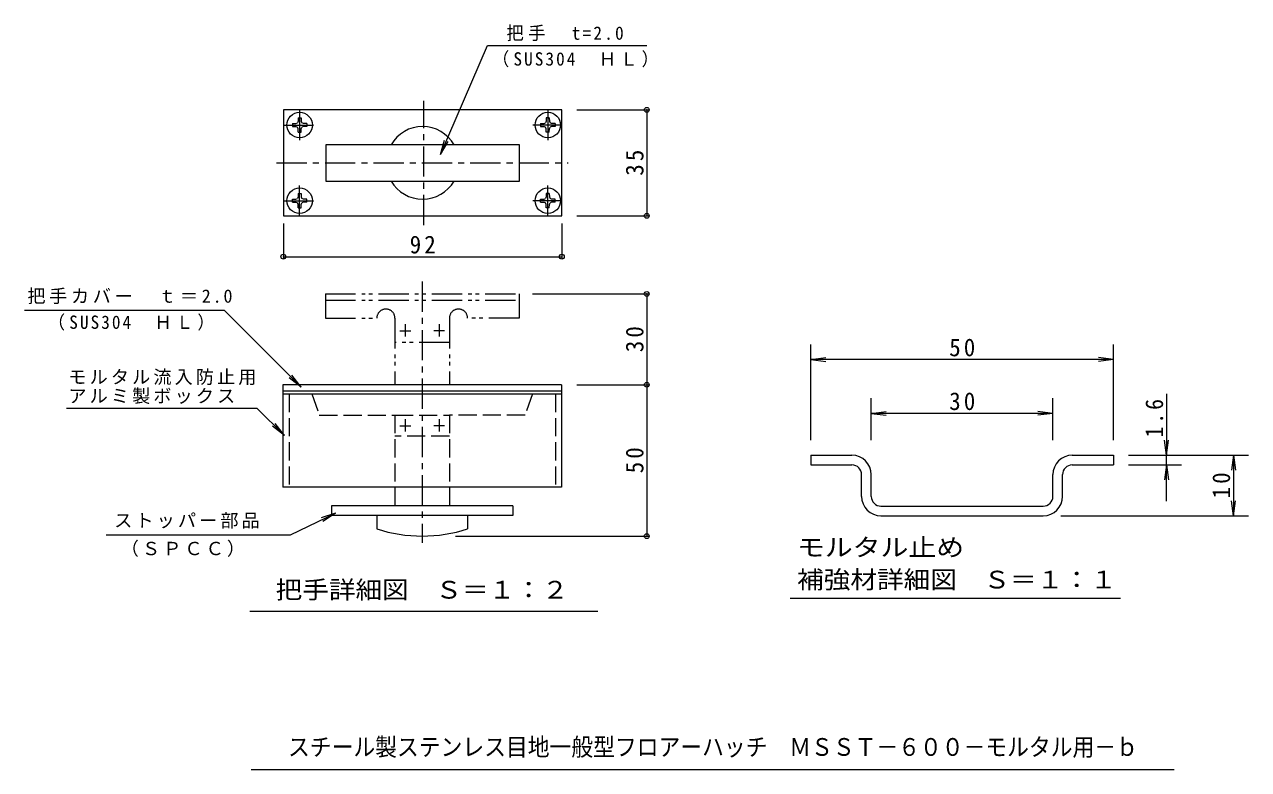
# Model space of a CAD drawing. Units: millimetres on the paper, enlarged 3 times, with parts at other scales. Extents: x -987 to 1149, y -793 to 712.
# Drawn here: x -987 to -381, y -680 to -311 of the extents above; entities that cross this region are included whole.
import ezdxf
from ezdxf.enums import TextEntityAlignment as Align

# ---------------------------------------------------------------- set-up
doc = ezdxf.new("R2010")
doc.units = ezdxf.units.MM
doc.header["$LTSCALE"] = 3
doc.header["$PDMODE"] = 32
doc.header["$PDSIZE"] = 2.4
for name, pattern in [('CHAIN1', [8, 5, -1, 1, -1]), ('DASHED3', [4, 3, -1]), ('DOUBLE_CHAIN1', [8.8, 5, -1, 0.6, -0.6, 0.6, -1])]:
    doc.linetypes.add(name, pattern=pattern)
for name, color, linetype, lineweight in [('1-0', 2, 'Continuous', 9), ('1-1', 2, 'Continuous', 9), ('1-2', 3, 'Continuous', 9), ('1-4', 7, 'Continuous', 9), ('1-5', 7, 'Continuous', 9), ('1-F', 7, 'Continuous', 9), ('D-0', 2, 'Continuous', 9), ('D-4', 7, 'Continuous', 9)]:
    doc.layers.add(name, color=color, linetype=linetype, lineweight=lineweight)
doc.styles.add('ＭＳ ゴシック', font='')
doc.styles.get('ＭＳ ゴシック').set_extended_font_data('MS Gothic')

msp = doc.modelspace()

# ---------------------------------------------------------------- linework, layer by layer
at = {"layer": '1-0', "color": 7}
for p, q in [((-597.735, -524.701), (-597.735, -529.501)), ((-597.735, -524.701), (-577.335, -524.701)), ((-468.135, -524.701), (-447.735, -524.701)), ((-447.735, -524.701), (-447.735, -529.501)), ((-597.735, -529.501), (-577.335, -529.501)), ((-468.135, -529.501), (-447.735, -529.501)), ((-572.535, -545.101), (-572.535, -534.301)), ((-567.735, -545.101), (-567.735, -534.301)), ((-477.735, -545.101), (-477.735, -534.301)), ((-472.935, -545.101), (-472.935, -534.301)), ((-562.935, -549.901), (-482.535, -549.901)), ((-562.935, -554.7), (-482.535, -554.7))]:
    msp.add_line(p, q, dxfattribs=at)
for centre, radius, start, end in [((-577.335, -534.301), 9.6, 0, 90), ((-468.135, -534.301), 9.6, 90, 180), ((-577.335, -534.301), 4.8, 0, 90), ((-468.135, -534.301), 4.8, 90, 180), ((-562.935, -545.101), 9.6, 180, 270), ((-562.935, -545.101), 4.8, 180, 270), ((-482.535, -545.101), 4.8, 270, 0), ((-482.535, -545.101), 9.6, 270, 0)]:
    msp.add_arc(centre, radius, start, end, dxfattribs=at)
at = {"layer": '1-1'}
for p, q in [((-851.814, -357.452), (-851.844, -359.177)), ((-851.814, -357.452), (-850.319, -357.452)), ((-850.319, -357.452), (-850.289, -359.177)), ((-728.814, -357.452), (-728.844, -359.177)), ((-727.319, -357.452), (-728.814, -357.452)), ((-727.319, -357.452), (-727.289, -359.177)), ((-854.667, -360.304), (-852.941, -360.274)), ((-852.941, -360.274), (-852.193, -359.925)), ((-852.941, -361.829), (-852.193, -362.178)), ((-851.844, -359.177), (-852.193, -359.925)), ((-851.844, -362.926), (-852.193, -362.178)), ((-851.814, -364.652), (-851.844, -362.926)), ((-850.319, -364.652), (-850.289, -362.926)), ((-850.289, -359.177), (-849.941, -359.925)), ((-850.289, -362.926), (-849.941, -362.178)), ((-849.193, -360.274), (-849.941, -359.925)), ((-849.193, -361.829), (-849.941, -362.178)), ((-847.467, -360.304), (-849.193, -360.274)), ((-847.467, -361.799), (-849.193, -361.829)), ((-847.467, -360.304), (-847.467, -361.799)), ((-731.667, -360.304), (-729.941, -360.274)), ((-731.667, -360.304), (-731.667, -361.799)), ((-731.667, -361.799), (-729.941, -361.829)), ((-729.941, -360.274), (-729.193, -359.925)), ((-729.941, -361.829), (-729.193, -362.178)), ((-728.844, -359.177), (-729.193, -359.925)), ((-728.844, -362.926), (-729.193, -362.178)), ((-728.814, -364.652), (-728.844, -362.926)), ((-727.319, -364.652), (-727.289, -362.926)), ((-727.289, -359.177), (-726.94, -359.925)), ((-727.289, -362.926), (-726.94, -362.178)), ((-726.192, -360.274), (-726.94, -359.925)), ((-726.192, -361.829), (-726.94, -362.178)), ((-724.467, -360.304), (-726.192, -360.274)), ((-851.814, -364.652), (-850.319, -364.652)), ((-727.319, -364.652), (-728.814, -364.652)), ((-854.667, -399.299), (-852.941, -399.329)), ((-852.941, -397.774), (-852.193, -397.425)), ((-852.941, -399.329), (-852.193, -399.678)), ((-851.844, -396.677), (-852.193, -397.425)), ((-851.844, -400.426), (-852.193, -399.678)), ((-851.814, -394.951), (-851.844, -396.677)), ((-851.814, -394.951), (-850.319, -394.951)), ((-850.319, -394.951), (-850.289, -396.677)), ((-850.289, -396.677), (-849.941, -397.425)), ((-850.289, -400.426), (-849.941, -399.678)), ((-849.193, -397.774), (-849.941, -397.425)), ((-849.193, -399.329), (-849.941, -399.678)), ((-847.467, -397.804), (-849.193, -397.774)), ((-847.467, -399.299), (-849.193, -399.329)), ((-847.467, -399.299), (-847.467, -397.804)), ((-731.667, -397.804), (-729.941, -397.774)), ((-731.667, -399.299), (-731.667, -397.804)), ((-731.667, -399.299), (-729.941, -399.329)), ((-729.941, -397.774), (-729.193, -397.425)), ((-729.941, -399.329), (-729.193, -399.678)), ((-728.844, -396.677), (-729.193, -397.425)), ((-728.844, -400.426), (-729.193, -399.678)), ((-728.814, -394.951), (-728.844, -396.677)), ((-727.319, -394.951), (-728.814, -394.951)), ((-727.319, -394.951), (-727.289, -396.677)), ((-727.289, -396.677), (-726.94, -397.425)), ((-727.289, -400.426), (-726.94, -399.678)), ((-726.192, -397.774), (-726.94, -397.425)), ((-726.192, -399.329), (-726.94, -399.678)), ((-724.467, -399.299), (-726.192, -399.329)), ((-851.814, -402.151), (-851.844, -400.426)), ((-851.814, -402.151), (-850.319, -402.151)), ((-850.319, -402.151), (-850.289, -400.426)), ((-728.814, -402.151), (-728.844, -400.426)), ((-727.319, -402.151), (-728.814, -402.151)), ((-727.319, -402.151), (-727.289, -400.426))]:
    msp.add_line(p, q, dxfattribs=at)
at = {"layer": '1-1', "linetype": 'CHAIN1'}
for p, q in [((-851.067, -353.552), (-851.067, -368.551)), ((-728.067, -353.552), (-728.067, -368.551)), ((-859.135, -361.052), (-843.567, -361.052)), ((-721.135, -361.052), (-735.567, -361.052)), ((-851.067, -406.051), (-851.067, -391.052)), ((-728.067, -406.051), (-728.067, -391.052)), ((-859.135, -398.551), (-843.567, -398.551)), ((-721.135, -398.551), (-735.567, -398.551))]:
    msp.add_line(p, q, dxfattribs=at)
at = {"layer": '1-1'}
for points in [[(-854.667, -360.304), (-854.667, -361.799), (-852.941, -361.829)], [(-724.467, -360.304), (-724.467, -361.799), (-726.192, -361.829)], [(-854.667, -399.299), (-854.667, -397.804), (-852.941, -397.774)], [(-724.467, -399.299), (-724.467, -397.804), (-726.192, -397.774)]]:
    msp.add_lwpolyline(points, dxfattribs=at)
for centre in [(-851.067, -361.052), (-728.067, -361.052), (-851.067, -398.551), (-728.067, -398.551)]:
    msp.add_circle(centre, 6.3, dxfattribs=at)
at = {"layer": '1-2', "linetype": 'CHAIN1'}
for p, q in [((-789.567, -410.617), (-789.567, -349.009)), ((-862.476, -379.802), (-717.936, -379.802)), ((-790.325, -438.637), (-790.325, -568.029))]:
    msp.add_line(p, q, dxfattribs=at)
at = {"layer": '1-2'}
for p, q in [((-859.135, -353.552), (-859.135, -406.051)), ((-859.325, -489.765), (-859.325, -494.266)), ((-721.325, -489.766), (-859.325, -489.765)), ((-721.325, -489.765), (-721.325, -494.266)), ((-721.325, -489.766), (-721.325, -540.466)), ((-859.325, -492.766), (-721.325, -492.766)), ((-859.325, -494.266), (-859.325, -540.466)), ((-859.325, -494.266), (-721.325, -494.266)), ((-798.815, -506.872), (-798.815, -512.901)), ((-781.834, -506.872), (-781.834, -512.901)), ((-801.366, -510.119), (-796.032, -510.119)), ((-779.283, -510.119), (-784.618, -510.119)), ((-721.325, -540.466), (-859.325, -540.465)), ((-803.825, -540.465), (-803.825, -549.765)), ((-776.825, -540.466), (-776.825, -549.765)), ((-745.325, -549.765), (-835.325, -549.765)), ((-835.325, -549.765), (-835.325, -554.565)), ((-745.325, -549.765), (-745.325, -554.565)), ((-745.325, -554.565), (-835.325, -554.565)), ((-812.825, -554.565), (-812.825, -561.215)), ((-767.825, -554.565), (-767.825, -561.215))]:
    msp.add_line(p, q, dxfattribs=at)
at = {"layer": '1-2', "linetype": 'DOUBLE_CHAIN1'}
for p, q in [((-838.325, -444.765), (-838.325, -456.765)), ((-838.325, -444.765), (-742.325, -444.765)), ((-838.325, -447.765), (-742.325, -447.765)), ((-742.325, -444.765), (-742.325, -456.765)), ((-838.325, -456.766), (-812.825, -456.765)), ((-803.825, -456.765), (-803.825, -489.765)), ((-798.815, -459.812), (-798.815, -465.841)), ((-781.834, -459.812), (-781.834, -465.841)), ((-776.825, -456.765), (-776.825, -489.766)), ((-742.325, -456.765), (-767.825, -456.765)), ((-801.366, -463.058), (-796.032, -463.058)), ((-779.283, -463.058), (-784.618, -463.058)), ((-776.825, -468.765), (-803.825, -468.765))]:
    msp.add_line(p, q, dxfattribs=at)
at = {"layer": '1-2', "linetype": 'DASHED3'}
for p, q in [((-856.325, -494.266), (-856.325, -540.466)), ((-735.575, -494.266), (-739.325, -504.765)), ((-724.325, -494.266), (-724.325, -540.466)), ((-803.825, -504.765), (-776.825, -504.765)), ((-803.825, -504.765), (-803.825, -540.466)), ((-739.325, -504.765), (-776.825, -504.765)), ((-776.825, -504.765), (-776.825, -540.466)), ((-776.825, -515.266), (-803.825, -515.266))]:
    msp.add_line(p, q, dxfattribs=at)
at = {"layer": '1-2'}
msp.add_lwpolyline([(-859.135, -406.051), (-721.135, -406.051), (-721.135, -353.552), (-859.135, -353.552)], dxfattribs=at)
msp.add_lwpolyline([(-838.135, -370.802), (-838.135, -388.801), (-742.135, -388.801), (-742.135, -370.802)], close=True, dxfattribs=at)
at = {"layer": '1-2', "linetype": 'DASHED3'}
msp.add_lwpolyline([(-845.075, -494.266), (-841.325, -504.765), (-803.825, -504.765)], dxfattribs=at)
at = {"layer": '1-2'}
for centre, radius, start, end in [((-790.135, -379.802), 18, 30.00005, 150.00002), ((-790.135, -379.802), 18, 209.99995, 330.00003), ((-790.325, -491.699), 73.066, 252.06483, 287.93506)]:
    msp.add_arc(centre, radius, start, end, dxfattribs=at)
at = {"layer": '1-2', "linetype": 'DOUBLE_CHAIN1'}
for centre, start, end in [((-808.325, -456.765), 0, 180.00002), ((-772.325, -456.765), 359.99997, 180.00053)]:
    msp.add_arc(centre, 4.5, start, end, dxfattribs=at)
at = {"layer": '1-4'}
for p, q in [((-713.635, -353.552), (-678.125, -353.552)), ((-679.025, -353.552), (-679.025, -406.051)), ((-713.635, -406.051), (-678.125, -406.051)), ((-859.135, -409.787), (-859.135, -427.2)), ((-721.135, -409.787), (-721.135, -427.2)), ((-859.135, -426.3), (-721.135, -426.3)), ((-735.698, -444.765), (-678.125, -444.765)), ((-679.025, -444.765), (-679.025, -489.766)), ((-713.635, -489.766), (-678.125, -489.766)), ((-679.025, -489.766), (-679.025, -564.765)), ((-773.811, -564.765), (-678.125, -564.765))]:
    msp.add_line(p, q, dxfattribs=at)
for p in [(-679.025, -353.552), (-679.025, -406.051), (-859.135, -426.3), (-721.135, -426.3), (-679.025, -444.765), (-679.025, -489.766), (-679.025, -564.765)]:
    msp.add_point(p, dxfattribs=at)
at = {"layer": '1-5'}
for p, q in [((-781.286, -375.72), (-779.247, -368.503)), ((-781.286, -375.72), (-777.448, -369.276)), ((-987.448, -452.75), (-888.48, -452.75)), ((-850.387, -490.945), (-854.945, -484.989)), ((-858.652, -514.886), (-863.209, -508.93)), ((-833.297, -553.376), (-840.424, -555.713)), ((-946.959, -564.094), (-855.62, -564.094)), ((-703.237, -602.135), (-875.737, -602.135))]:
    msp.add_line(p, q, dxfattribs=at)
for points in [[(-781.286, -375.72), (-757.995, -321.568), (-679.025, -321.568)], [(-888.48, -452.75), (-850.387, -490.945), (-856.331, -486.371)], [(-966.54, -501.284), (-872.217, -501.284), (-858.652, -514.886), (-864.595, -510.313)], [(-855.62, -564.094), (-833.297, -553.376), (-839.576, -557.477)]]:
    msp.add_lwpolyline(points, dxfattribs=at)
at = {"layer": '1-F'}
for p, q in [((-597.735, -517.201), (-597.735, -469.785)), ((-447.735, -517.201), (-447.735, -469.785)), ((-597.735, -477.285), (-590.299, -478.264)), ((-447.735, -477.285), (-455.171, -476.306)), ((-447.735, -477.285), (-455.171, -478.264)), ((-567.735, -517.201), (-567.735, -496.431)), ((-477.735, -517.201), (-477.735, -496.431)), ((-421.475, -494.306), (-421.475, -524.701)), ((-567.735, -503.93), (-560.299, -502.952)), ((-477.735, -503.93), (-485.171, -502.952)), ((-477.735, -503.93), (-567.735, -503.93)), ((-567.735, -503.93), (-560.299, -504.909)), ((-477.735, -503.93), (-485.171, -504.909)), ((-421.475, -524.701), (-422.454, -517.265)), ((-421.475, -524.701), (-420.496, -517.265)), ((-440.235, -524.701), (-380.765, -524.701)), ((-388.265, -524.701), (-389.243, -532.136)), ((-388.265, -524.701), (-388.265, -554.7)), ((-388.265, -524.701), (-387.286, -532.136)), ((-440.235, -529.501), (-413.975, -529.501)), ((-421.475, -529.501), (-422.454, -536.936)), ((-421.475, -529.501), (-420.496, -536.936)), ((-388.265, -554.7), (-389.243, -547.265)), ((-388.265, -554.7), (-387.286, -547.265)), ((-473.835, -554.7), (-380.765, -554.7)), ((-607.962, -595.49), (-444.219, -595.49))]:
    msp.add_line(p, q, dxfattribs=at)
for points in [[(-447.735, -477.285), (-597.735, -477.285), (-590.299, -476.306)], [(-421.475, -547.501), (-421.475, -529.501), (-421.475, -524.701)]]:
    msp.add_lwpolyline(points, dxfattribs=at)
at = {"layer": 'D-4'}
msp.add_line((-875.114, -680.429), (-417.614, -680.429), dxfattribs=at)

# ---------------------------------------------------------------- texts
at = {"layer": '1-4', "color": 2, "char_height": 8.798, "attachment_point": 7, "rotation": 90, "style": 'ＭＳ ゴシック'}
for s, insert in [('\\T1.27;\\W0.95;35', (-680.525, -386.176)), ('\\T1.27;\\W0.95;30', (-680.525, -473.64)), ('\\T1.27;\\W0.95;50', (-680.525, -533.64))]:
    msp.add_mtext(s, dxfattribs=dict(at, insert=insert))
at = {"layer": '1-4', "color": 2, "insert": (-796.51, -424.8), "char_height": 8.798, "attachment_point": 7, "style": 'ＭＳ ゴシック'}
msp.add_mtext('\\T1.27;\\W0.95;92', dxfattribs=at)
at = {"layer": '1-5', "color": 2, "style": 'ＭＳ ゴシック', "width": 1.1}
msp.add_text('把手詳細図\u3000Ｓ＝１：２', height=8.798, dxfattribs=at).set_placement((-862.987, -598.385), align=Align.BOTTOM_LEFT)
at = {"layer": '1-5', "char_height": 6.598, "attachment_point": 7, "style": 'ＭＳ ゴシック'}
for s, insert in [('\\T1.26;\\W0.95;把手\u3000t=2.0', (-748.537, -319.511)), ('\\T1.24;\\W0.95;（SUS304\u3000ＨＬ）', (-755.708, -332.472)), ('\\T1.2;把手カバー\u3000ｔ＝2.0', (-986.002, -449.82)), ('\\T1.24;\\W0.95;（SUS304\u3000ＨＬ）', (-975.878, -462.927)), ('\\T1.17;モルタル流入防止用', (-965.703, -489.955)), ('\\T1.17;アルミ製ボックス', (-965.703, -499.32)), ('\\T1.17;ストッパー部品', (-943.009, -561.012)), ('\\T1.17;（ＳＰＣＣ）', (-939.756, -575.078))]:
    msp.add_mtext(s, dxfattribs=dict(at, insert=insert))
at = {"layer": '1-F', "color": 2, "style": 'ＭＳ ゴシック'}
for s, width, p in [('モルタル止め', 1.15, (-604.533, -577.349)), ('補強材詳細図\u3000Ｓ＝１：１', 1.1, (-604.533, -593.361))]:
    msp.add_text(s, height=8.798, dxfattribs=dict(at, width=width)).set_placement(p, align=Align.BOTTOM_LEFT)
at = {"layer": '1-F', "color": 2, "char_height": 8.798, "attachment_point": 7, "style": 'ＭＳ ゴシック'}
for s, insert in [('\\T1.27;\\W0.95;50', (-529.11, -475.785)), ('\\T1.27;\\W0.95;30', (-529.11, -502.43))]:
    msp.add_mtext(s, dxfattribs=dict(at, insert=insert))
at = {"layer": '1-F', "color": 2, "char_height": 8.798, "attachment_point": 7, "rotation": 90, "style": 'ＭＳ ゴシック'}
for s, insert in [('\\T1.27;\\W0.9;1.6', (-422.975, -515.895)), ('\\T1.27;\\W0.95;10', (-389.765, -546.076))]:
    msp.add_mtext(s, dxfattribs=dict(at, insert=insert))
at = {"layer": 'D-0', "style": 'ＭＳ ゴシック', "width": 0.9}
msp.add_text('スチール製ステンレス目地一般型フロアーハッチ\u3000ＭＳＳＴ－６００－モルタル用－ｂ', height=8.798, dxfattribs=at).set_placement((-856.814, -676.29), align=Align.BOTTOM_LEFT)

doc.saveas('drawing.dxf')
